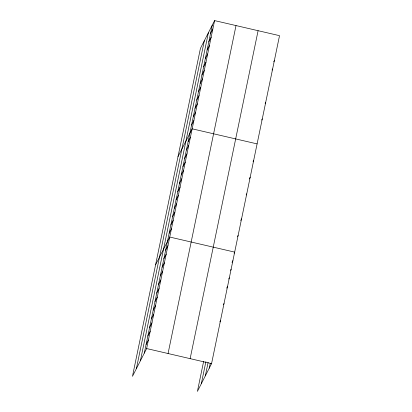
<?xml version="1.0" encoding="UTF-8"?>
<svg xmlns="http://www.w3.org/2000/svg" width="412" height="412" viewBox="0 0 412 412"><rect width="100%" height="100%" fill="white"/><g stroke="black" fill="none" stroke-linecap="round" stroke-linejoin="round"><path stroke-width="0.62" d="M136.377 368.668L204.342 40.716M140.399 360.773L208.364 32.821M144.308 353.11L212.268 25.158M214.59 20.6L200.438 48.379L132.473 376.331L146.631 348.552L214.59 20.6L279.527 35.669L211.562 363.621L197.41 391.4L203.631 361.381M168.06 353.522L236.019 25.57M190.138 358.646L258.097 30.694M201.314 383.737L205.887 361.679M205.336 375.842L208.132 362.364M209.239 368.179L210.259 363.276M210.542 33.485L212.865 28.922M208.817 41.808L211.14 37.25M207.092 50.135L209.414 45.572M205.367 58.458L207.689 53.9M203.641 66.785L205.964 62.222M201.916 75.108L204.239 70.55M200.191 83.435L202.513 78.872M198.466 91.758L200.788 87.2M196.74 100.085L199.063 95.522M195.015 108.407L197.338 103.85M193.29 116.735L195.612 112.172M191.565 125.057L193.887 120.5M178.01 156.606L192.162 128.822L257.098 143.891M188.114 141.707L190.437 137.15M186.389 150.035L188.711 145.472M184.664 158.357L186.986 153.8M182.938 166.685L185.261 162.122M181.213 175.007L183.536 170.45M179.488 183.335L181.81 178.772M177.763 191.657L180.085 187.1M176.037 199.98L178.36 195.422M174.312 208.307L176.635 203.749M172.587 216.63L174.909 212.072M170.862 224.957L173.184 220.399M169.136 233.28L171.459 228.722M155.582 264.828L169.734 237.049L234.67 252.113L234.093 253.256M165.634 250.182L167.957 245.624M163.858 258.762L166.18 254.204M162.081 267.337L164.403 262.779M160.304 275.916L162.627 271.359M158.527 284.491L160.85 279.933M273.769 61.779L274.351 60.641M156.751 293.071L159.073 288.513M272.044 70.107L272.626 68.969M154.969 301.646L157.291 297.088M153.192 310.226L155.515 305.668M151.415 318.8L153.738 314.243M149.638 327.38L151.961 322.817M265.143 103.407L265.725 102.269M147.862 335.955L150.184 331.397M146.085 344.535L148.408 339.972M261.692 120.057L262.274 118.919M253.066 161.679L253.648 160.541M249.327 178.901L250.197 177.191M246.165 194.979L246.747 193.841M240.701 220.523L241.571 218.813M237.539 236.606L238.121 235.463M232.023 262.403L232.893 260.693M230.535 270.411L231.117 269.268M228.758 278.986L229.34 277.848M226.693 288.132L227.563 286.422M223.428 304.72L224.004 303.577M219.869 321.875L220.451 320.732M146.631 348.552L211.562 363.621"/></g></svg>
